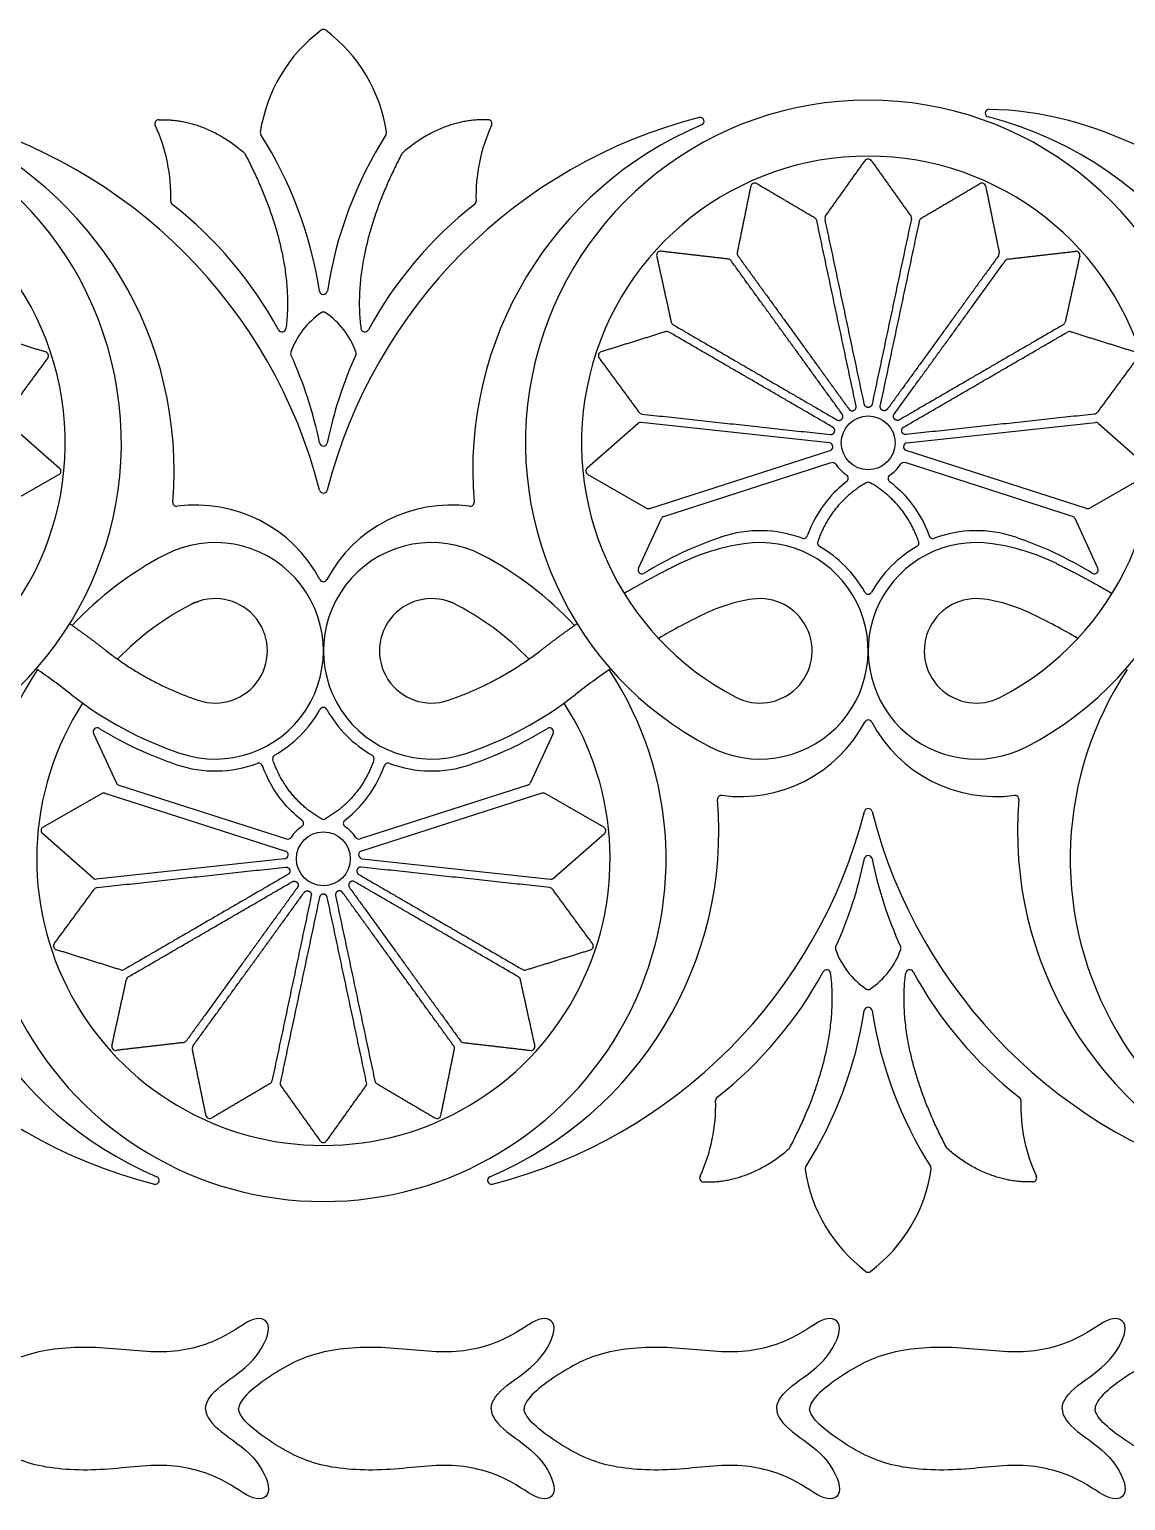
# Model space of a CAD drawing. Header units: millimetres. Extents: x -100 to 100, y -100 to 100.
# Drawn here: x 52.99 to 72.52, y -99.23 to -73.02 of the extents above; entities that cross this region are included whole.
import ezdxf

# ---------------------------------------------------------------- set-up
doc = ezdxf.new("R2010")
doc.units = ezdxf.units.MM
doc.header["$MEASUREMENT"] = 0
doc.layers.add('Layer 03', color=5, linetype='Continuous')

msp = doc.modelspace()

# ---------------------------------------------------------------- linework, layer by layer
at = {"layer": 'Layer 03'}
for p, q in [((52.623, -80.039), (53.529, -80.834)), ((63.832, -80.039), (62.925, -80.834)), ((67.241, -80.385), (63.886, -80.021)), ((68.622, -80.385), (71.978, -80.021)), ((72.032, -80.039), (72.938, -80.834)), ((64.041, -81.552), (67.255, -80.522)), ((71.823, -81.552), (68.609, -80.522)), ((53.518, -80.948), (52.47, -81.546)), ((62.937, -80.948), (63.984, -81.546)), ((64.29, -81.694), (67.275, -80.737)), ((71.574, -81.694), (68.588, -80.737)), ((72.927, -80.948), (71.879, -81.546)), ((63.839, -82.617), (64.247, -81.732)), ((72.025, -82.617), (71.616, -81.732)), ((54.134, -85.56), (54.543, -86.446)), ((62.32, -85.56), (61.912, -86.446)), ((53.232, -87.229), (54.28, -86.631)), ((54.336, -86.625), (57.551, -87.655)), ((54.585, -86.483), (57.571, -87.44)), ((61.869, -86.483), (58.884, -87.44)), ((62.118, -86.625), (58.904, -87.655)), ((63.222, -87.229), (62.175, -86.631)), ((54.127, -88.139), (53.221, -87.343)), ((62.328, -88.139), (63.234, -87.343)), ((57.537, -87.792), (54.181, -88.156)), ((58.918, -87.792), (62.274, -88.156))]:
    msp.add_line(p, q, dxfattribs=at)
for centre in [(67.932, -80.384), (58.227, -87.793)]:
    msp.add_circle(centre, 0.48, dxfattribs=at)
for centre, radius, start, end in [((59.872, -75.269), 2.8, 127.0477, 171.3906), ((58.227, -73.09), 0.0704, 52.9523, 127.0477), ((56.583, -75.269), 2.8, 8.6094, 52.9523), ((48.523, -80.384), 6.105, 297.4996, 90), ((67.932, -80.384), 6.105, 90, 242.5004), ((67.932, -80.384), 6.105, 297.4996, 90), ((49.235, -83.507), 9.211, 14.3254, 75.5405), ((55.296, -74.699), 0.0704, 92.313, 204.7926), ((67.22, -83.507), 9.211, 104.4595, 165.6746), ((61.159, -74.699), 0.0704, 335.2074, 87.687), ((64.938, -74.656), 0.0704, 292.9015, 104.4595), ((70.087, -74.511), 0.0704, 89.9404, 255.5444), ((68.399, -81.059), 6.692, 355.7091, 75.5444), ((48.892, -80.87), 6.675, 355.1109, 67.0985), ((52.494, -75.993), 3.016, 358.3699, 24.7926), ((57.173, -74.86), 0.0704, 171.3906, 212.3831), ((50.985, -78.785), 7.257, 8.7502, 32.3831), ((65.47, -78.785), 7.257, 147.6169, 171.2498), ((59.282, -74.86), 0.0704, 327.6169, 8.6094), ((67.563, -80.87), 6.675, 112.9015, 184.8891), ((63.961, -75.993), 3.016, 155.2074, 181.6301), ((48.523, -80.384), 5.107, 297.5, 90), ((56.767, -75.269), 0.0704, 27.8858, 48.7274), ((59.688, -75.269), 0.0704, 131.2726, 152.1142), ((67.932, -80.384), 5.107, 90, 242.5), ((67.932, -75.399), 0.0704, 35.4977, 144.5023), ((67.932, -80.384), 5.107, 297.5, 90), ((65.908, -75.828), 0.0704, 59.4455, 168.4501), ((69.955, -75.828), 0.0704, 11.5499, 120.5545), ((55.579, -76.081), 0.0704, 178.3699, 231.9383), ((51.09, -81.814), 7.211, 28.5007, 51.9383), ((65.365, -81.814), 7.211, 128.0617, 151.4993), ((60.876, -76.081), 0.0704, 308.0617, 1.6301), ((66.947, -76.441), 0.0704, 11.9739, 59.4455), ((67.232, -76.381), 0.0704, 144.5023, 191.9739), ((68.632, -76.381), 0.0704, 348.0261, 35.4977), ((68.917, -76.441), 0.0704, 120.5545, 168.0337), ((64.233, -77.042), 0.0704, 83.3932, 192.3979), ((65.667, -77.009), 0.0704, 168.4501, 215.9217), ((70.197, -77.009), 0.0704, 324.0783, 11.5499), ((71.631, -77.042), 0.0704, 347.6021, 96.6068), ((65.431, -77.18), 0.0704, 35.9217, 83.3932), ((70.433, -77.18), 0.0704, 96.6068, 144.0783), ((58.227, -77.67), 0.0704, 188.7502, 351.2498), ((58.978, -79.237), 1.411, 124.0307, 160.5139), ((58.227, -78.126), 0.0704, 55.9693, 124.0307), ((57.477, -79.237), 1.411, 19.4861, 55.9693), ((57.489, -78.339), 0.0704, 208.5007, 352.3825), ((58.966, -78.339), 0.0704, 187.6175, 331.4993), ((64.492, -78.219), 0.0704, 192.3979, 239.8694), ((71.372, -78.219), 0.0704, 300.1306, 347.6021), ((64.346, -78.471), 0.0704, 59.8694, 107.341), ((71.518, -78.471), 0.0704, 72.659, 120.1306), ((53.26, -78.831), 0.0704, 323.6544, 72.659), ((57.714, -78.79), 0.0704, 160.5139, 204.5409), ((51.09, -81.814), 7.211, 11.4156, 24.5409), ((65.365, -81.814), 7.211, 155.4591, 168.5844), ((58.741, -78.79), 0.0704, 335.4591, 19.4861), ((63.195, -78.831), 0.0704, 107.341, 216.3456), ((63.909, -79.802), 0.0704, 216.3456, 263.8172), ((71.954, -79.802), 0.0704, 276.1828, 323.6544), ((63.878, -80.091), 0.0704, 83.8172, 131.2888), ((71.986, -80.091), 0.0704, 48.7112, 96.1828), ((58.227, -80.373), 0.0704, 191.4156, 348.5844), ((67.234, -80.455), 0.0704, 287.765, 83.8172), ((68.63, -80.455), 0.0704, 96.1828, 252.235), ((53.483, -80.887), 0.0704, 299.7066, 48.7112), ((62.972, -80.887), 0.0704, 131.2888, 240.2934), ((67.297, -80.805), 0.0704, 33.5099, 107.765), ((67.932, -80.384), 0.691, 213.5099, 236.113), ((67.507, -81.016), 0.0704, 307.3775, 56.113), ((68.356, -81.016), 0.0704, 123.887, 232.6225), ((67.932, -80.384), 0.691, 303.887, 326.4901), ((68.567, -80.805), 0.0704, 72.235, 146.4901), ((58.227, -81.21), 0.0704, 194.3254, 345.6746), ((67.932, -81.156), 0.0704, 60.0428, 119.9572), ((55.613, -81.445), 0.0704, 175.1109, 277.7055), ((55.958, -83.991), 2.499, 27.959, 97.7055), ((60.497, -83.991), 2.499, 82.2945, 152.041), ((60.842, -81.445), 0.0704, 262.2945, 4.8891), ((64.019, -81.485), 0.0704, 240.2934, 287.765), ((64.311, -81.761), 0.0704, 107.765, 155.2366), ((71.552, -81.761), 0.0704, 24.7634, 72.235), ((71.844, -81.485), 0.0704, 252.235, 299.7066), ((66.003, -84.089), 2.14, 69.4855, 108.5717), ((69.86, -84.089), 2.14, 71.4283, 110.5145), ((56.299, -84.089), 1.928, 251.4283, 117.5), ((60.156, -84.089), 1.928, 62.5, 288.5717), ((67.471, -88.456), 6.747, 108.5717, 121.5567), ((66.301, -86.083), 3.945, 98.4745, 115.9504), ((66.003, -84.089), 1.928, 242.5011, 98.4745), ((66.778, -82.019), 0.0704, 249.4855, 339.7509), ((67.098, -82.169), 0.0704, 160.5333, 240.307), ((66.003, -84.089), 2.14, 29.2482, 60.307), ((69.86, -84.089), 1.928, 81.5255, 297.4989), ((69.86, -84.089), 2.14, 119.693, 150.7518), ((68.765, -82.169), 0.0704, 299.693, 19.4667), ((69.086, -82.019), 0.0704, 200.2491, 290.5145), ((69.563, -86.083), 3.945, 64.0496, 81.5255), ((68.393, -88.456), 6.747, 58.4433, 71.4283), ((58.227, -87.793), 6.105, 117.5, 137.1136), ((58.227, -87.793), 6.105, 42.8864, 62.5), ((63.903, -82.647), 0.0704, 155.2366, 301.5567), ((71.961, -82.647), 0.0704, 238.4433, 24.7634), ((58.227, -82.786), 0.0704, 207.959, 332.041), ((67.932, -83.009), 0.0704, 209.2482, 330.7518), ((58.227, -87.793), 5.107, 116.6819, 135.8742), ((56.299, -84.089), 0.93, 251.4283, 117.5), ((60.156, -84.089), 0.93, 62.5, 288.5717), ((58.227, -87.793), 5.107, 44.1258, 63.3181), ((66.301, -86.083), 2.947, 98.4745, 115.9504), ((66.003, -84.089), 0.93, 242.5, 98.4745), ((69.86, -84.089), 0.93, 81.5255, 297.5), ((69.563, -86.083), 2.947, 64.0496, 81.5255), ((70.613, -94.945), 12.802, 115.9504, 120.0797), ((65.25, -94.945), 12.802, 59.9203, 64.0496), ((58.227, -87.793), 6.105, 146.5062, 270), ((45.841, -94.945), 12.802, 51.9283, 55.3877), ((58.227, -87.793), 6.105, 270, 33.4938), ((70.613, -94.945), 12.802, 124.6123, 128.0717), ((77.636, -87.793), 6.105, 146.5062, 270), ((57.766, -79.721), 6.536, 231.9279, 251.4283), ((58.688, -79.721), 6.536, 288.5717, 308.0721), ((58.227, -87.793), 5.107, 147.1032, 270), ((56.299, -84.089), 2.14, 299.693, 330.7518), ((58.227, -85.168), 0.0704, 29.2482, 150.7518), ((58.227, -87.793), 5.107, 270, 32.8968), ((60.156, -84.089), 2.14, 209.2482, 240.307), ((65.662, -84.186), 2.499, 262.2945, 332.041), ((67.932, -85.391), 0.0704, 27.959, 152.041), ((70.202, -84.186), 2.499, 207.959, 277.7055), ((54.198, -85.53), 0.0704, 58.4433, 204.7634), ((57.766, -79.721), 6.747, 238.4433, 251.4283), ((58.688, -79.721), 6.747, 288.5717, 301.5567), ((62.256, -85.53), 0.0704, 335.2366, 121.5567), ((57.394, -86.009), 0.0704, 119.693, 199.4667), ((59.061, -86.009), 0.0704, 340.5333, 60.307), ((56.299, -84.089), 2.14, 251.4283, 290.5145), ((57.073, -86.159), 0.0704, 20.2491, 110.5145), ((59.381, -86.159), 0.0704, 69.4855, 159.7509), ((60.156, -84.089), 2.14, 249.4855, 288.5717), ((54.607, -86.416), 0.0704, 204.7634, 252.235), ((61.848, -86.416), 0.0704, 287.765, 335.2366), ((57.858, -87.307), 6.675, 175.1109, 247.0985), ((54.315, -86.692), 0.0704, 72.235, 119.7066), ((58.596, -87.307), 6.675, 292.9015, 4.8891), ((62.14, -86.692), 0.0704, 60.2934, 107.765), ((65.318, -86.733), 0.0704, 82.2945, 184.8891), ((70.546, -86.733), 0.0704, 355.1109, 97.7055), ((77.268, -87.307), 6.675, 175.1109, 247.0985), ((57.516, -84.671), 9.211, 194.3254, 255.5405), ((58.939, -84.671), 9.211, 284.4595, 345.6746), ((67.932, -86.967), 0.0704, 14.3254, 165.6746), ((76.925, -84.671), 9.211, 194.3254, 255.5405), ((53.267, -87.29), 0.0704, 119.7066, 228.7112), ((58.227, -87.793), 0.691, 123.887, 146.4901), ((57.803, -87.161), 0.0704, 303.887, 52.6225), ((58.227, -87.021), 0.0704, 240.0428, 299.9572), ((58.652, -87.161), 0.0704, 127.3775, 236.113), ((58.227, -87.793), 0.691, 33.5099, 56.113), ((63.187, -87.29), 0.0704, 311.2888, 60.2934), ((57.592, -87.373), 0.0704, 252.235, 326.4901), ((58.862, -87.373), 0.0704, 213.5099, 287.765), ((57.529, -87.722), 0.0704, 276.1828, 72.235), ((58.925, -87.722), 0.0704, 107.765, 263.8172), ((67.932, -87.804), 0.0704, 11.4156, 168.5844), ((60.795, -86.363), 7.211, 335.4591, 348.5844), ((75.069, -86.363), 7.211, 191.4156, 204.5409), ((54.173, -88.086), 0.0704, 228.7112, 276.1828), ((54.205, -88.375), 0.0704, 96.1828, 143.6544), ((62.25, -88.375), 0.0704, 36.3456, 83.8172), ((62.281, -88.086), 0.0704, 263.8172, 311.2888), ((53.49, -89.347), 0.0704, 143.6544, 252.659), ((62.965, -89.347), 0.0704, 287.341, 36.3456), ((67.418, -89.388), 0.0704, 155.4591, 199.4861), ((68.446, -89.388), 0.0704, 340.5139, 24.5409), ((68.682, -88.94), 1.411, 199.4861, 235.9693), ((67.181, -88.94), 1.411, 304.0307, 340.5139), ((54.641, -89.706), 0.0704, 252.659, 300.1306), ((61.813, -89.706), 0.0704, 239.8694, 287.341), ((60.795, -86.363), 7.211, 308.0617, 331.4993), ((67.194, -89.838), 0.0704, 7.6175, 151.4993), ((68.67, -89.838), 0.0704, 28.5007, 172.3825), ((75.069, -86.363), 7.211, 208.5007, 231.9383), ((54.787, -89.958), 0.0704, 120.1306, 167.6021), ((61.667, -89.958), 0.0704, 12.3979, 59.8694), ((67.932, -90.052), 0.0704, 235.9693, 304.0307), ((60.69, -89.392), 7.257, 327.6169, 351.2498), ((67.932, -90.507), 0.0704, 8.7502, 171.2498), ((75.174, -89.392), 7.257, 188.7502, 212.3831), ((54.529, -91.136), 0.0704, 167.6021, 276.6068), ((55.726, -90.997), 0.0704, 276.6068, 324.0783), ((55.962, -91.168), 0.0704, 144.0783, 191.5499), ((60.492, -91.168), 0.0704, 348.4501, 35.9217), ((60.728, -90.997), 0.0704, 215.9217, 263.3932), ((61.926, -91.136), 0.0704, 263.3932, 12.3979), ((57.242, -91.736), 0.0704, 300.5545, 348.0261), ((57.527, -91.797), 0.0704, 168.0261, 215.4977), ((58.928, -91.797), 0.0704, 324.5023, 11.9739), ((59.212, -91.736), 0.0704, 191.9663, 239.4455), ((62.199, -92.184), 3.016, 335.2074, 1.6301), ((65.284, -92.096), 0.0704, 128.0617, 181.6301), ((70.58, -92.096), 0.0704, 358.3699, 51.9383), ((73.665, -92.184), 3.016, 178.3699, 204.7926), ((56.204, -92.349), 0.0704, 191.5499, 300.5545), ((60.251, -92.349), 0.0704, 239.4455, 348.4501), ((58.227, -92.778), 0.0704, 215.4977, 324.5023), ((66.472, -92.908), 0.0704, 311.2726, 332.1142), ((69.392, -92.908), 0.0704, 207.8858, 228.7274), ((66.878, -93.317), 0.0704, 147.6169, 188.6094), ((68.986, -93.317), 0.0704, 351.3906, 32.3831), ((55.233, -93.522), 0.0704, 255.5405, 67.0985), ((61.221, -93.522), 0.0704, 112.9015, 284.4595), ((65, -93.478), 0.0704, 155.2074, 267.687), ((69.576, -92.908), 2.8, 188.6094, 232.9523), ((66.287, -92.908), 2.8, 307.0477, 351.3906), ((70.863, -93.478), 0.0704, 272.313, 24.7926), ((67.932, -95.087), 0.0704, 232.9523, 307.0477)]:
    msp.add_arc(centre, radius, start, end, dxfattribs=at)
for points, weights in [([(55.293, -74.629), (56.107, -74.596), (56.813, -75.216)], [0.991086190686, 0.931627267798, 0.998993724523]), ([(61.162, -74.629), (60.348, -74.596), (59.641, -75.216)], [0.991086190686, 0.931627267798, 0.998993724523]), ([(56.829, -75.236), (57.744, -76.965), (57.559, -78.349)], [0.996253518444, 0.951418316504, 0.992804499628]), ([(59.625, -75.236), (58.711, -76.965), (58.896, -78.349)], [0.996253518444, 0.951418316504, 0.992804499628]), ([(64.574, -82.536), (64.07, -82.782), (63.587, -83.067)], [0.999999997335, 0.997851911537, 0.997354930222]), ([(71.289, -82.536), (71.794, -82.782), (72.277, -83.067)], [0.999999997335, 0.997851911537, 0.997354930222]), ([(55.934, -83.23), (55.968, -83.218), (56.003, -83.207)], [0.998930088524, 0.99944361276, 1]), ([(60.52, -83.23), (60.486, -83.218), (60.452, -83.207)], [0.998930088524, 0.99944361276, 1]), ([(53.708, -83.606), (54.037, -83.834), (54.351, -84.081)], [0.997776199129, 0.998468414763, 1]), ([(62.747, -83.606), (62.418, -83.834), (62.103, -84.081)], [0.997776199129, 0.998468414763, 1]), ([(54.351, -84.081), (55.1, -84.668), (56.003, -84.971)], [1, 0.985555526944, 1]), ([(62.103, -84.081), (61.354, -84.668), (60.452, -84.971)], [1, 0.985555526944, 1]), ([(66.534, -92.941), (67.448, -91.213), (67.263, -89.828)], [0.996253518444, 0.951418316504, 0.992804499628]), ([(69.33, -92.941), (68.415, -91.213), (68.6, -89.828)], [0.996253518444, 0.951418316504, 0.992804499628]), ([(64.998, -93.549), (65.811, -93.581), (66.518, -92.961)], [0.991086190686, 0.931627267798, 0.998993724523]), ([(70.866, -93.549), (70.052, -93.581), (69.346, -92.961)], [0.991086190686, 0.931627267798, 0.998993724523])]:
    msp.add_rational_spline(points, weights, degree=2, dxfattribs=at)
msp.add_open_spline([(70.087, -74.441), (71.011, -74.442), (73.113, -75.058), (75.167, -76.778), (76.783, -79.069), (77.545, -80.833)], degree=3, knots=[-9.241287, -9.241287, -9.241287, -9.241287, -6.503812, -3.251906, -0.165914, -0.165914, -0.165914, -0.165914], dxfattribs=at)
for points, degree in [([(67.174, -76.34), (67.524, -75.849), (67.875, -75.358)], 2), ([(67.989, -75.358), (68.339, -75.849), (68.689, -76.34)], 2), ([(65.839, -75.814), (65.719, -76.405), (65.598, -76.995)], 2), ([(66.983, -76.38), (66.463, -76.074), (65.944, -75.767)], 2), ([(68.881, -76.38), (69.4, -76.074), (69.92, -75.767)], 2), ([(70.025, -75.814), (70.145, -76.405), (70.266, -76.995)], 2), ([(67.716, -79.728), (67.366, -78.077), (67.016, -76.426)], 2), ([(67.863, -79.697), (67.513, -78.046), (67.163, -76.395)], 2), ([(68.701, -76.395), (68.351, -78.046), (68.001, -79.697)], 2), ([(68.148, -79.727), (68.498, -78.077), (68.848, -76.426)], 2), ([(65.439, -77.11), (64.84, -77.041), (64.241, -76.972)], 2), ([(70.425, -77.11), (71.024, -77.041), (71.623, -76.972)], 2), ([(64.164, -77.057), (64.294, -77.646), (64.423, -78.234)], 2), ([(67.468, -79.872), (66.478, -78.506), (65.488, -77.139)], 2), ([(65.61, -77.051), (66.6, -78.417), (67.59, -79.784)], 2), ([(70.254, -77.051), (69.264, -78.417), (68.274, -79.783)], 2), ([(68.395, -79.872), (69.386, -78.506), (70.376, -77.139)], 2), ([(71.699, -77.057), (71.57, -77.646), (71.441, -78.234)], 2), ([(64.457, -78.28), (65.916, -79.127), (67.376, -79.975)], 2), ([(71.407, -78.28), (69.948, -79.127), (68.488, -79.975)], 2), ([(52.13, -78.404), (52.705, -78.584), (53.281, -78.763)], 2), ([(64.325, -78.404), (63.749, -78.584), (63.174, -78.763)], 2), ([(67.3, -80.105), (65.841, -79.257), (64.381, -78.41)], 2), ([(68.563, -80.105), (70.023, -79.257), (71.483, -78.41)], 2), ([(71.539, -78.404), (72.115, -78.584), (72.69, -78.763)], 2), ([(53.317, -78.872), (52.959, -79.358), (52.602, -79.844)], 2), ([(63.138, -78.872), (63.495, -79.358), (63.853, -79.844)], 2), ([(72.726, -78.872), (72.368, -79.358), (72.011, -79.844)], 2), ([(63.902, -79.872), (65.58, -80.054), (67.258, -80.236)], 2), ([(71.962, -79.872), (70.284, -80.054), (68.606, -80.236)], 2), ([(67.897, -81.095), (67.277, -81.452), (67.032, -82.145)], 2), ([(67.55, -81.072), (67.42, -81.172), (67.304, -81.284), (67.201, -81.409)], 3), ([(68.832, -82.145), (68.587, -81.452), (67.967, -81.095)], 2), ([(68.314, -81.072), (68.444, -81.172), (68.56, -81.284), (68.662, -81.409)], 3), ([(67.201, -81.409), (67.05, -81.594), (66.931, -81.807), (66.844, -82.043)], 3), ([(68.662, -81.409), (68.813, -81.594), (68.933, -81.807), (69.02, -82.043)], 3), ([(57.497, -86.768), (57.346, -86.583), (57.227, -86.37), (57.14, -86.134)], 3), ([(58.192, -87.082), (57.572, -86.725), (57.327, -86.032)], 2), ([(59.127, -86.032), (58.882, -86.725), (58.263, -87.082)], 2), ([(58.958, -86.768), (59.109, -86.583), (59.228, -86.37), (59.315, -86.134)], 3), ([(57.846, -87.105), (57.716, -87.006), (57.599, -86.893), (57.497, -86.768)], 3), ([(58.609, -87.105), (58.739, -87.006), (58.856, -86.893), (58.958, -86.768)], 3), ([(54.197, -88.305), (55.875, -88.123), (57.553, -87.942)], 2), ([(62.257, -88.305), (60.58, -88.123), (58.902, -87.942)], 2), ([(57.596, -88.073), (56.136, -88.92), (54.677, -89.767)], 2), ([(54.752, -89.897), (56.212, -89.05), (57.671, -88.203)], 2), ([(57.764, -88.305), (56.774, -89.672), (55.784, -91.038)], 2), ([(58.691, -88.305), (59.681, -89.672), (60.671, -91.038)], 2), ([(61.703, -89.897), (60.243, -89.05), (58.783, -88.203)], 2), ([(58.859, -88.073), (60.318, -88.92), (61.778, -89.767)], 2), ([(53.433, -89.305), (53.791, -88.819), (54.148, -88.333)], 2), ([(55.905, -91.126), (56.895, -89.76), (57.885, -88.393)], 2), ([(58.011, -88.449), (57.661, -90.1), (57.311, -91.751)], 2), ([(58.158, -88.48), (57.808, -90.131), (57.458, -91.782)], 2), ([(58.997, -91.782), (58.646, -90.131), (58.296, -88.48)], 2), ([(58.444, -88.45), (58.794, -90.1), (59.144, -91.751)], 2), ([(60.549, -91.126), (59.56, -89.76), (58.57, -88.394)], 2), ([(63.021, -89.305), (62.664, -88.819), (62.307, -88.333)], 2), ([(54.62, -89.773), (54.045, -89.594), (53.469, -89.414)], 2), ([(61.834, -89.773), (62.41, -89.594), (62.986, -89.414)], 2), ([(54.46, -91.121), (54.589, -90.532), (54.719, -89.943)], 2), ([(61.995, -91.121), (61.865, -90.532), (61.736, -89.943)], 2), ([(55.735, -91.067), (55.136, -91.136), (54.537, -91.206)], 2), ([(56.135, -92.363), (56.014, -91.773), (55.893, -91.182)], 2), ([(60.32, -92.363), (60.441, -91.773), (60.561, -91.182)], 2), ([(60.72, -91.067), (61.319, -91.136), (61.918, -91.206)], 2), ([(57.278, -91.797), (56.759, -92.103), (56.24, -92.41)], 2), ([(57.47, -91.838), (57.82, -92.328), (58.17, -92.819)], 2), ([(58.285, -92.819), (58.635, -92.328), (58.985, -91.838)], 2), ([(59.177, -91.797), (59.696, -92.103), (60.215, -92.41)], 2), ([(56.13, -97.589), (56.13, -97.444), (56.356, -97.179), (57.02, -96.777), (57.37, -96.06), (57.003, -95.898), (56.478, -96.353), (55.473, -96.659), (54.253, -96.459), (53.025, -96.531), (52.203, -96.969), (51.631, -97.422), (51.631, -97.589)], 3), ([(61.216, -97.589), (61.216, -97.444), (61.442, -97.179), (62.106, -96.777), (62.456, -96.06), (62.088, -95.898), (61.564, -96.353), (60.559, -96.659), (59.339, -96.459), (58.111, -96.531), (57.289, -96.969), (56.717, -97.422), (56.717, -97.589)], 3), ([(66.302, -97.589), (66.302, -97.444), (66.528, -97.179), (67.192, -96.777), (67.541, -96.06), (67.174, -95.898), (66.65, -96.353), (65.645, -96.659), (64.425, -96.459), (63.197, -96.531), (62.375, -96.969), (61.803, -97.422), (61.803, -97.589)], 3), ([(71.387, -97.589), (71.387, -97.444), (71.614, -97.179), (72.278, -96.777), (72.627, -96.06), (72.26, -95.898), (71.736, -96.353), (70.731, -96.659), (69.511, -96.459), (68.283, -96.531), (67.461, -96.969), (66.889, -97.422), (66.889, -97.589)], 3), ([(76.473, -97.589), (76.473, -97.444), (76.699, -97.179), (77.364, -96.777), (77.713, -96.06), (77.346, -95.898), (76.822, -96.353), (75.816, -96.659), (74.597, -96.459), (73.369, -96.531), (72.547, -96.969), (71.974, -97.422), (71.974, -97.589)], 3), ([(56.13, -97.589), (56.13, -97.734), (56.356, -97.998), (57.02, -98.4), (57.37, -99.117), (57.003, -99.279), (56.478, -98.825), (55.473, -98.518), (54.253, -98.719), (53.025, -98.647), (52.203, -98.208), (51.631, -97.755), (51.631, -97.589)], 3), ([(61.216, -97.589), (61.216, -97.734), (61.442, -97.998), (62.106, -98.4), (62.456, -99.117), (62.088, -99.279), (61.564, -98.825), (60.559, -98.518), (59.339, -98.719), (58.111, -98.647), (57.289, -98.208), (56.717, -97.755), (56.717, -97.589)], 3), ([(66.302, -97.589), (66.302, -97.734), (66.528, -97.998), (67.192, -98.4), (67.541, -99.117), (67.174, -99.279), (66.65, -98.825), (65.645, -98.518), (64.425, -98.719), (63.197, -98.647), (62.375, -98.208), (61.803, -97.755), (61.803, -97.589)], 3), ([(71.387, -97.589), (71.387, -97.734), (71.614, -97.998), (72.278, -98.4), (72.627, -99.117), (72.26, -99.279), (71.736, -98.825), (70.731, -98.518), (69.511, -98.719), (68.283, -98.647), (67.461, -98.208), (66.889, -97.755), (66.889, -97.589)], 3), ([(76.473, -97.589), (76.473, -97.734), (76.699, -97.998), (77.364, -98.4), (77.713, -99.117), (77.346, -99.279), (76.822, -98.825), (75.816, -98.518), (74.597, -98.719), (73.369, -98.647), (72.547, -98.208), (71.974, -97.755), (71.974, -97.589)], 3)]:
    msp.add_open_spline(points, degree=degree, dxfattribs=at)
for points, weights, knots in [([(67.376, -79.975), (67.425, -80.003), (67.464, -79.961), (67.502, -79.919), (67.468, -79.872)], [1, 0.777002532812, 1, 0.777002532812, 1], [3.7649943, 3.7649943, 3.7649943, 3.846703, 3.846703, 3.9284118, 3.9284118, 3.9284118]), ([(67.59, -79.784), (67.623, -79.83), (67.676, -79.807), (67.728, -79.784), (67.716, -79.728)], [1, 0.777002534424, 1, 0.777002534424, 1], [6.4880822, 6.4880822, 6.4880822, 6.5697909, 6.5697909, 6.6514997, 6.6514997, 6.6514997]), ([(68.001, -79.697), (67.989, -79.753), (67.932, -79.753), (67.875, -79.753), (67.863, -79.697)], [1, 0.777002531931, 1, 0.777002531931, 1], [4.039016, 4.039016, 4.039016, 4.1207247, 4.1207247, 4.2024335, 4.2024335, 4.2024335]), ([(68.274, -79.783), (68.241, -79.83), (68.189, -79.806), (68.136, -79.783), (68.148, -79.727)], [1, 0.776560308122, 1, 0.776560308122, 1], [6.4871414, 6.4871414, 6.4871414, 6.5689344, 6.5689344, 6.6507274, 6.6507274, 6.6507274]), ([(68.488, -79.975), (68.439, -80.003), (68.4, -79.961), (68.362, -79.919), (68.395, -79.872)], [1, 0.777002532812, 1, 0.777002532812, 1], [3.7649943, 3.7649943, 3.7649943, 3.846703, 3.846703, 3.9284118, 3.9284118, 3.9284118]), ([(67.258, -80.236), (67.314, -80.242), (67.332, -80.187), (67.35, -80.133), (67.3, -80.105)], [1, 0.777002534164, 1, 0.777002534164, 1], [3.7649943, 3.7649943, 3.7649943, 3.846703, 3.846703, 3.9284118, 3.9284118, 3.9284118]), ([(68.606, -80.236), (68.55, -80.242), (68.532, -80.187), (68.514, -80.133), (68.563, -80.105)], [1, 0.777002534164, 1, 0.777002534164, 1], [3.7649943, 3.7649943, 3.7649943, 3.846703, 3.846703, 3.9284118, 3.9284118, 3.9284118]), ([(57.553, -87.942), (57.61, -87.936), (57.627, -87.99), (57.645, -88.044), (57.596, -88.073)], [1, 0.777002534164, 1, 0.777002534164, 1], [3.7649943, 3.7649943, 3.7649943, 3.846703, 3.846703, 3.9284118, 3.9284118, 3.9284118]), ([(58.902, -87.942), (58.845, -87.936), (58.827, -87.99), (58.809, -88.044), (58.859, -88.073)], [1, 0.777002534164, 1, 0.777002534164, 1], [3.7649943, 3.7649943, 3.7649943, 3.846703, 3.846703, 3.9284118, 3.9284118, 3.9284118]), ([(57.671, -88.203), (57.721, -88.174), (57.759, -88.216), (57.797, -88.259), (57.764, -88.305)], [1, 0.777002532812, 1, 0.777002532812, 1], [3.7649943, 3.7649943, 3.7649943, 3.846703, 3.846703, 3.9284118, 3.9284118, 3.9284118]), ([(58.783, -88.203), (58.734, -88.174), (58.696, -88.216), (58.657, -88.259), (58.691, -88.305)], [1, 0.777002532812, 1, 0.777002532812, 1], [3.7649943, 3.7649943, 3.7649943, 3.846703, 3.846703, 3.9284118, 3.9284118, 3.9284118]), ([(57.885, -88.393), (57.919, -88.347), (57.971, -88.37), (58.023, -88.393), (58.011, -88.449)], [1, 0.777002534424, 1, 0.777002534424, 1], [6.4880822, 6.4880822, 6.4880822, 6.5697909, 6.5697909, 6.6514997, 6.6514997, 6.6514997]), ([(58.296, -88.48), (58.284, -88.424), (58.227, -88.424), (58.17, -88.424), (58.158, -88.48)], [1, 0.777002531931, 1, 0.777002531931, 1], [4.039016, 4.039016, 4.039016, 4.1207247, 4.1207247, 4.2024335, 4.2024335, 4.2024335]), ([(58.57, -88.394), (58.536, -88.348), (58.484, -88.371), (58.432, -88.394), (58.444, -88.45)], [1, 0.776560308122, 1, 0.776560308122, 1], [6.4871414, 6.4871414, 6.4871414, 6.5689344, 6.5689344, 6.6507274, 6.6507274, 6.6507274])]:
    msp.add_rational_spline(points, weights, degree=2, knots=knots, dxfattribs=at)

doc.saveas('drawing.dxf')
